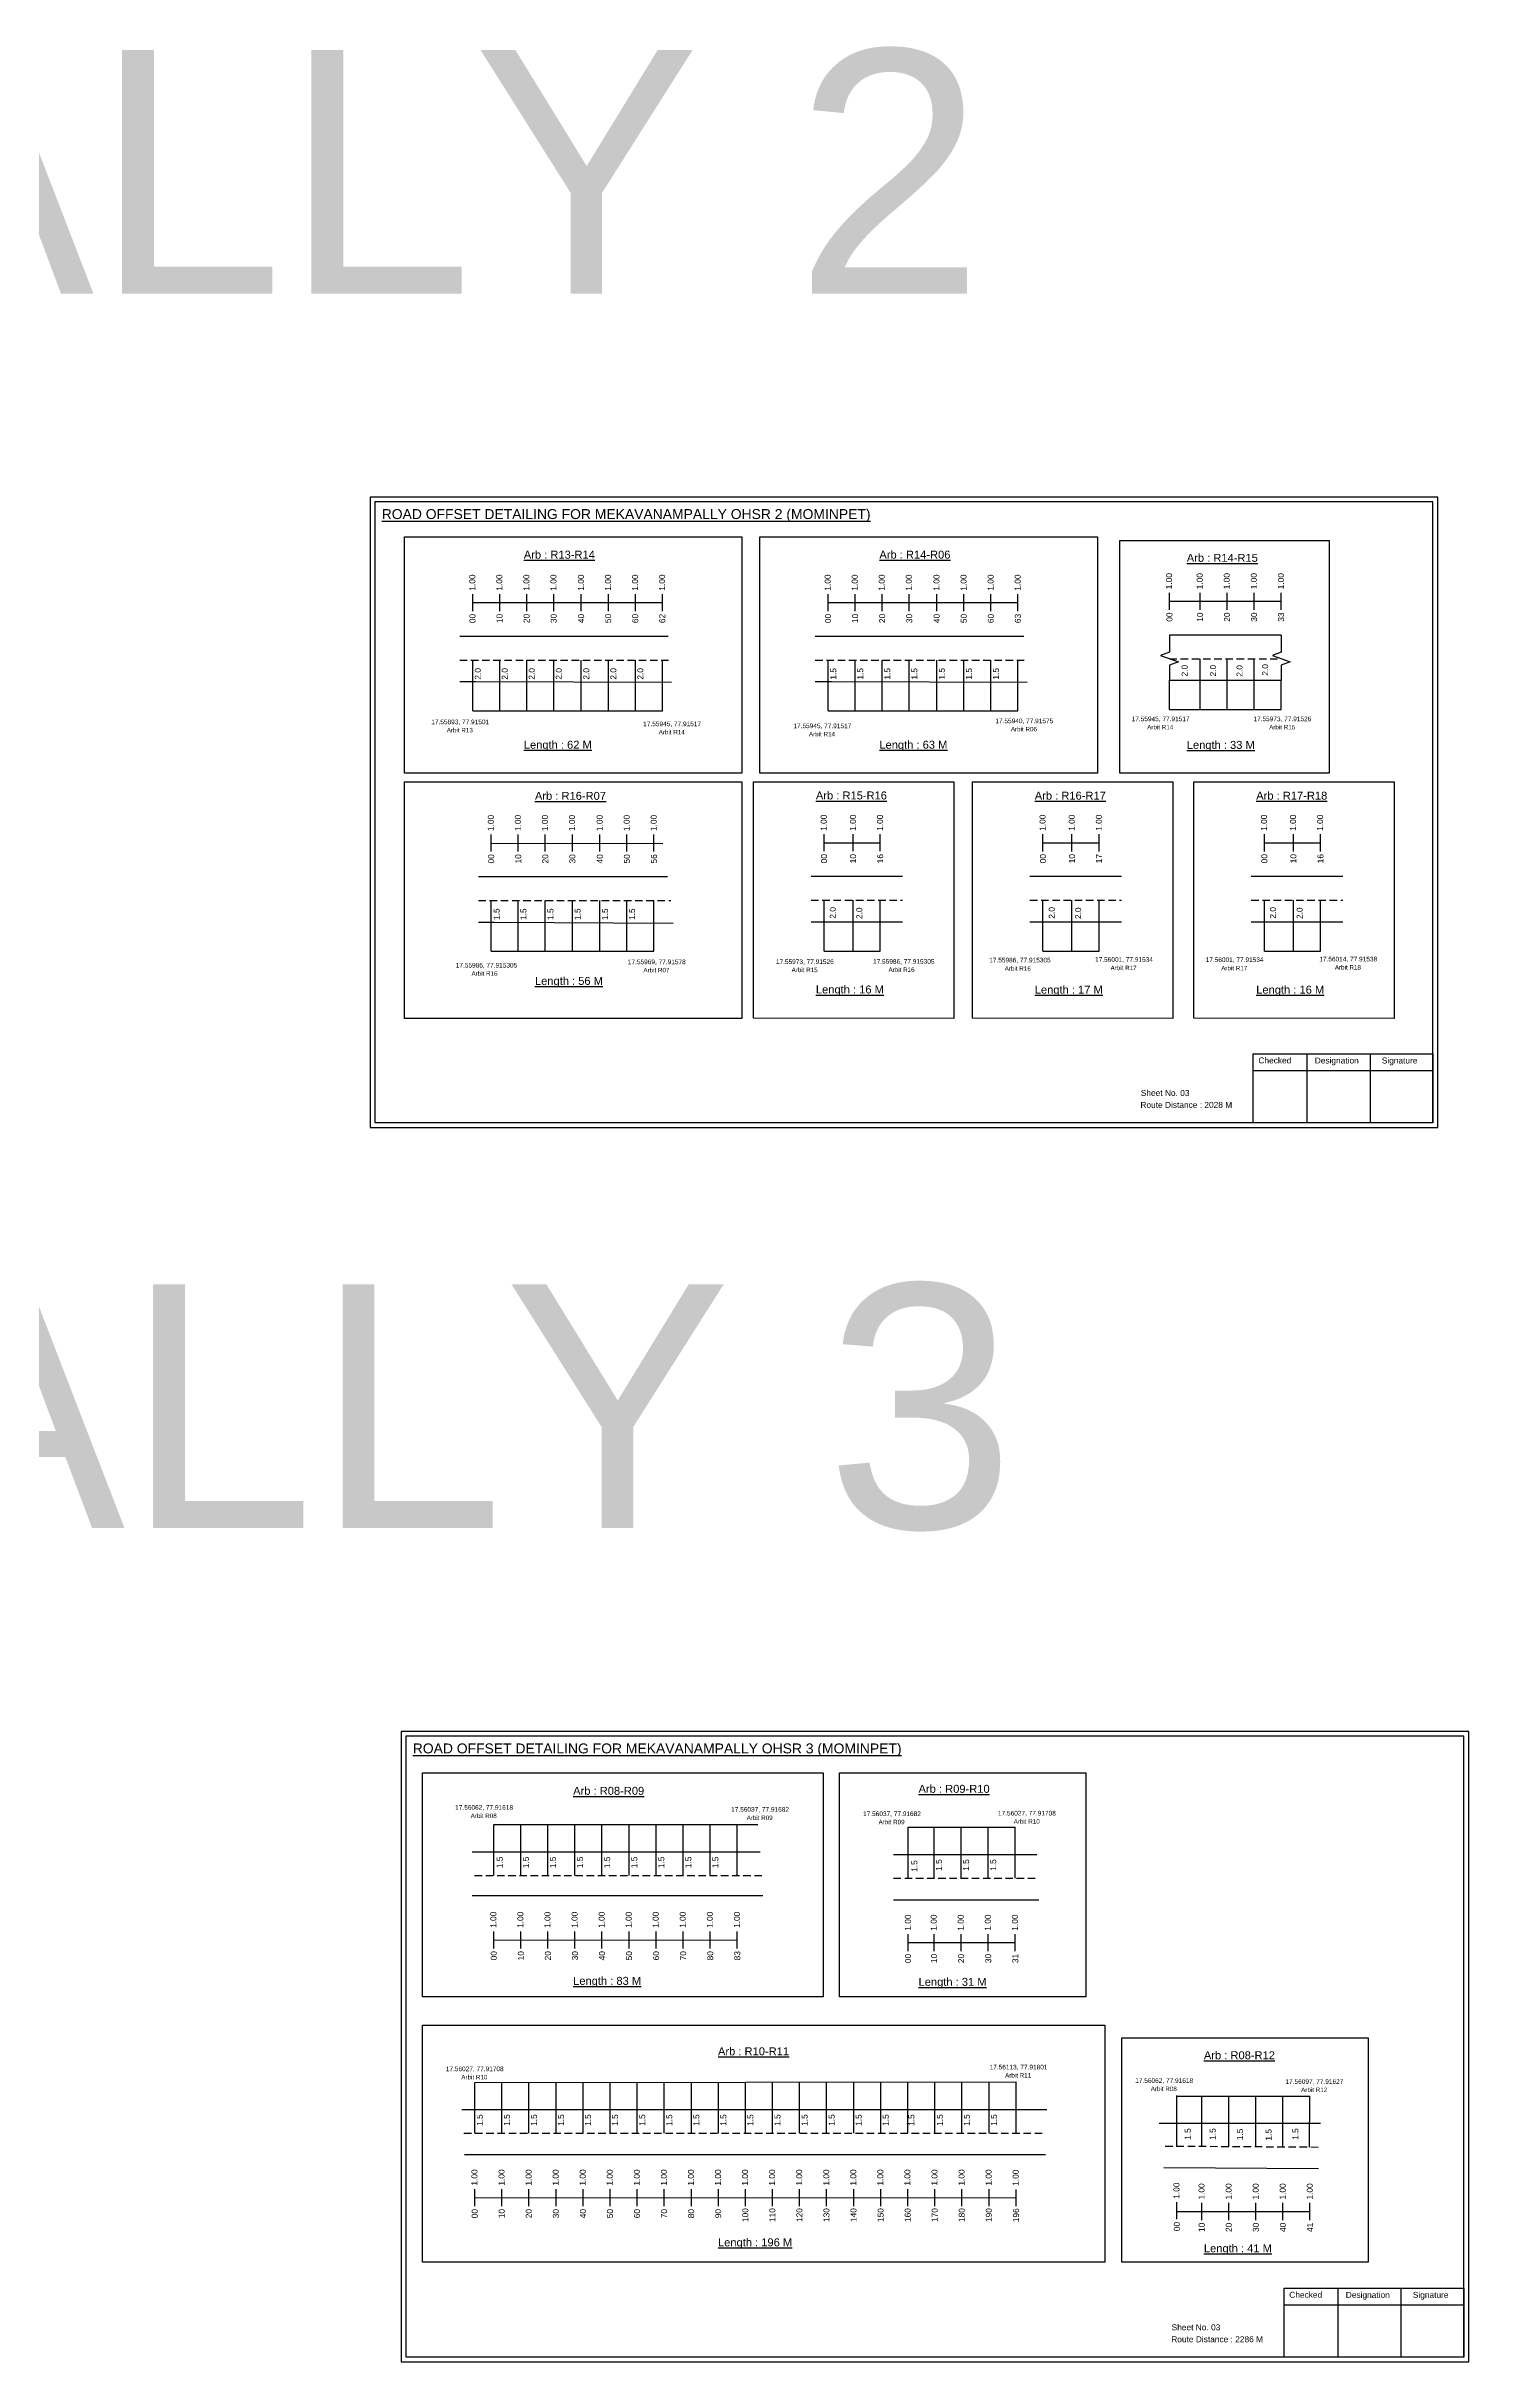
# Model space of a CAD drawing. Header units: inches. Extents: x -117 to 51867, y -12715 to 3423.
# Drawn here: x 7845 to 8560, y -1312 to -148 of the extents above; entities that cross this region are included whole.
import ezdxf

# ---------------------------------------------------------------- set-up
doc = ezdxf.new("R2010")
doc.units = ezdxf.units.IN
doc.header["$MEASUREMENT"] = 0
doc.linetypes.add('DASHED2', pattern=[0.375, 0.25, -0.125])
doc.layers.add('PDF_Geometry', color=7, linetype='Continuous')
doc.layers.add('PDF_Text', color=5, linetype='Continuous')
doc.styles.add('PDF Arial', font='arial.ttf')
doc.styles.get("Standard").update_dxf_attribs({"font": 'arial.ttf'})

msp = doc.modelspace()

# ---------------------------------------------------------------- linework, layer by layer
at = {"color": 217, "true_color": 0x93278f}
for p, q in [((8059.6, -432.1), (8059.6, -423.5)), ((8059.6, -427.8), (8155, -427.7)), ((8073.2, -432.1), (8073.2, -423.5)), ((8086.8, -432.1), (8086.8, -423.5)), ((8100.4, -432.1), (8100.4, -423.5)), ((8114.2, -432.1), (8114.2, -423.5)), ((8127.8, -432.1), (8127.8, -423.5)), ((8141.4, -432.1), (8141.4, -423.5)), ((8155, -432.1), (8155, -423.5)), ((8238.2, -432.1), (8238.2, -423.5)), ((8238.2, -427.8), (8333.6, -427.7)), ((8251.8, -432.1), (8251.8, -423.5)), ((8265.4, -432.1), (8265.4, -423.5)), ((8279, -432.1), (8279, -423.5)), ((8292.8, -432.1), (8292.8, -423.5)), ((8306.4, -432.1), (8306.4, -423.5)), ((8320, -432.1), (8320, -423.5)), ((8333.6, -432.1), (8333.6, -423.5)), ((8409.8, -431.4), (8409.8, -422.8)), ((8409.8, -427.1), (8466, -427.1)), ((8425.2, -431.4), (8425.2, -422.8)), ((8438.8, -431.4), (8438.8, -422.8)), ((8452.4, -431.4), (8452.4, -422.8)), ((8466, -431.4), (8466, -422.8)), ((8068.9, -552.8), (8068.9, -544.3)), ((8082.5, -552.8), (8082.5, -544.3)), ((8096.1, -552.8), (8096.1, -544.3)), ((8109.7, -552.8), (8109.7, -544.3)), ((8123.5, -552.8), (8123.5, -544.3)), ((8137.1, -552.8), (8137.1, -544.3)), ((8150.7, -552.8), (8150.7, -544.3)), ((8236.2, -552.7), (8236.2, -544.2)), ((8250.8, -552.7), (8250.8, -544.2)), ((8264.4, -552.7), (8264.4, -544.2)), ((8346.2, -552.8), (8346.2, -544.2)), ((8360.8, -552.8), (8360.8, -544.2)), ((8374.4, -552.8), (8374.4, -544.2)), ((8457.5, -552.8), (8457.5, -544.2)), ((8472.1, -552.8), (8472.1, -544.2)), ((8485.7, -552.8), (8485.7, -544.2)), ((8068.9, -548.6), (8155.2, -548.8)), ((8236.2, -548.5), (8264.4, -548.5)), ((8346.2, -548.5), (8374.4, -548.5)), ((8457.5, -548.5), (8485.7, -548.5)), ((8070.2, -1104.1), (8070.2, -1095.6)), ((8070.2, -1099.9), (8192.6, -1099.8)), ((8083.8, -1104.1), (8083.8, -1095.6)), ((8097.4, -1104.1), (8097.4, -1095.6)), ((8111, -1104.1), (8111, -1095.6)), ((8124.6, -1104.1), (8124.6, -1095.6)), ((8138.2, -1104.1), (8138.2, -1095.6)), ((8151.8, -1104.1), (8151.8, -1095.6)), ((8165.4, -1104.1), (8165.4, -1095.6)), ((8179, -1104.1), (8179, -1095.6)), ((8192.6, -1104.1), (8192.6, -1095.6)), ((8278.4, -1105.5), (8278.4, -1096.9)), ((8278.4, -1101.2), (8332.3, -1101.2)), ((8291.5, -1105.5), (8291.5, -1096.9)), ((8305.1, -1105.5), (8305.1, -1096.9)), ((8318.7, -1105.5), (8318.7, -1096.9)), ((8332.3, -1105.5), (8332.3, -1096.9)), ((8060.7, -1233.6), (8060.7, -1225.1)), ((8060.7, -1229.4), (8332.7, -1229.3)), ((8074.3, -1233.6), (8074.3, -1225.1)), ((8087.9, -1233.6), (8087.9, -1225.1)), ((8101.5, -1233.6), (8101.5, -1225.1)), ((8115.1, -1233.6), (8115.1, -1225.1)), ((8128.7, -1233.6), (8128.7, -1225.1)), ((8142.3, -1233.6), (8142.3, -1225.1)), ((8155.9, -1233.6), (8155.9, -1225.1)), ((8169.5, -1233.6), (8169.5, -1225.1)), ((8183.1, -1233.6), (8183.1, -1225.1)), ((8196.7, -1233.6), (8196.7, -1225.1)), ((8210.3, -1233.6), (8210.3, -1225.1)), ((8223.9, -1233.6), (8223.9, -1225.1)), ((8237.5, -1233.6), (8237.5, -1225.1)), ((8251.1, -1233.6), (8251.1, -1225.1)), ((8264.7, -1233.6), (8264.7, -1225.1)), ((8278.3, -1233.6), (8278.3, -1225.1)), ((8291.9, -1233.6), (8291.9, -1225.1)), ((8305.5, -1233.6), (8305.5, -1225.1)), ((8319.1, -1233.6), (8319.1, -1225.1)), ((8332.7, -1233.7), (8332.7, -1225.2)), ((8413.5, -1240.2), (8413.5, -1231.6)), ((8426, -1240.6), (8426, -1232)), ((8439.6, -1240.6), (8439.6, -1232)), ((8453.2, -1240.6), (8453.2, -1232)), ((8466.8, -1240.6), (8466.8, -1232)), ((8480.4, -1240.6), (8480.4, -1232)), ((8413.5, -1236.3), (8480.4, -1236.3))]:
    msp.add_line(p, q, dxfattribs=at)
for p, q in [((8157.9, -444.8), (8053.1, -444.8)), ((8336.6, -444.8), (8231.8, -444.8)), ((8466, -444.1), (8409.8, -444.1)), ((8059.6, -482.2), (8059.6, -456.7)), ((8073.2, -482.2), (8073.2, -456.7)), ((8086.8, -482.2), (8086.8, -456.7)), ((8100.4, -482.2), (8100.4, -456.7)), ((8114.2, -482.2), (8114.2, -456.7)), ((8127.8, -482.2), (8127.8, -456.7)), ((8141.4, -482.2), (8141.4, -456.7)), ((8155, -482.2), (8155, -456.7)), ((8238.2, -482.2), (8238.2, -456.7)), ((8251.8, -482.2), (8251.8, -456.7)), ((8265.4, -482.2), (8265.4, -456.7)), ((8279, -482.2), (8279, -456.7)), ((8292.8, -482.2), (8292.8, -456.7)), ((8306.4, -482.2), (8306.4, -456.7)), ((8320, -482.2), (8320, -456.7)), ((8333.6, -482.2), (8333.6, -456.7)), ((8425.2, -481.5), (8425.2, -456)), ((8438.8, -481.5), (8438.8, -456)), ((8452.4, -481.5), (8452.4, -456)), ((8053.1, -467.5), (8061.2, -467.5)), ((8061.2, -467.5), (8159.5, -467.7)), ((8231.8, -467.5), (8239.9, -467.5)), ((8239.9, -467.5), (8338.2, -467.7)), ((8409.8, -466.8), (8466, -466.8)), ((8409.8, -481.5), (8409.8, -466.8)), ((8466, -481.5), (8466, -466.8)), ((8157.5, -565.6), (8062.5, -565.6)), ((8275.7, -565.5), (8229.7, -565.5)), ((8385.7, -565.5), (8339.7, -565.5)), ((8497, -565.5), (8450.9, -565.5)), ((8068.9, -603), (8068.9, -577.5)), ((8082.5, -603), (8082.5, -577.5)), ((8096.1, -603), (8096.1, -577.5)), ((8109.7, -603), (8109.7, -577.5)), ((8123.5, -603), (8123.5, -577.5)), ((8137.1, -603), (8137.1, -577.5)), ((8150.7, -603), (8150.7, -577.5)), ((8236.2, -602.9), (8236.2, -577.4)), ((8250.8, -602.9), (8250.8, -577.4)), ((8264.4, -602.9), (8264.4, -577.4)), ((8346.2, -602.9), (8346.2, -577.4)), ((8360.8, -602.9), (8360.8, -577.4)), ((8374.4, -602.9), (8374.4, -577.4)), ((8457.5, -602.9), (8457.5, -577.4)), ((8472.1, -602.9), (8472.1, -577.4)), ((8485.7, -602.9), (8485.7, -577.4)), ((8229.7, -588.2), (8261.8, -588.2)), ((8261.8, -588.2), (8275.7, -588.2)), ((8339.7, -588.2), (8371.8, -588.2)), ((8371.8, -588.2), (8385.7, -588.2)), ((8450.9, -588.2), (8483, -588.2)), ((8483, -588.2), (8497, -588.2)), ((8070.2, -1067.4), (8070.2, -1041.9)), ((8083.8, -1067.4), (8083.8, -1041.9)), ((8097.4, -1067.4), (8097.4, -1041.9)), ((8111, -1067.4), (8111, -1041.9)), ((8124.6, -1067.4), (8124.6, -1041.9)), ((8138.2, -1067.4), (8138.2, -1041.9)), ((8151.8, -1067.4), (8151.8, -1041.9)), ((8165.4, -1067.4), (8165.4, -1041.9)), ((8179, -1067.4), (8179, -1041.9)), ((8192.6, -1067.4), (8192.6, -1041.9)), ((8278.4, -1068.8), (8278.4, -1043.2)), ((8291.5, -1068.8), (8291.5, -1043.2)), ((8305.1, -1068.8), (8305.1, -1043.2)), ((8318.7, -1068.8), (8318.7, -1043.2)), ((8332.3, -1068.8), (8332.3, -1043.2)), ((8059.3, -1055.5), (8204.1, -1055.5)), ((8271.1, -1056.9), (8343.1, -1056.9)), ((8205.5, -1077.7), (8059.3, -1077.7)), ((8271.1, -1079.6), (8344.1, -1079.6)), ((8060.7, -1196.9), (8060.7, -1171.4)), ((8074.3, -1196.9), (8074.3, -1171.4)), ((8087.9, -1196.9), (8087.9, -1171.4)), ((8101.5, -1196.9), (8101.5, -1171.4)), ((8115.1, -1196.9), (8115.1, -1171.4)), ((8128.7, -1196.9), (8128.7, -1171.4)), ((8142.3, -1196.9), (8142.3, -1171.4)), ((8155.9, -1196.9), (8155.9, -1171.4)), ((8169.5, -1196.9), (8169.5, -1171.4)), ((8183.1, -1196.9), (8183.1, -1171.4)), ((8196.7, -1196.9), (8196.7, -1171.4)), ((8210.3, -1196.9), (8210.3, -1171.4)), ((8223.9, -1196.9), (8223.9, -1171.4)), ((8237.5, -1196.9), (8237.5, -1171.4)), ((8251.1, -1196.9), (8251.1, -1171.4)), ((8264.7, -1196.9), (8264.7, -1171.4)), ((8278.3, -1196.9), (8278.3, -1171.4)), ((8291.9, -1196.9), (8291.9, -1171.4)), ((8305.5, -1196.9), (8305.5, -1171.4)), ((8319.1, -1196.9), (8319.1, -1171.4)), ((8332.7, -1196.8), (8332.7, -1171.2)), ((8054.2, -1185.1), (8348.1, -1185.1)), ((8413.5, -1203.6), (8413.5, -1178)), ((8426, -1203.6), (8426, -1178.4)), ((8439.6, -1203.7), (8439.6, -1178.4)), ((8453.2, -1203.6), (8453.2, -1178.4)), ((8466.8, -1203.9), (8466.8, -1178.4)), ((8480.2, -1203.9), (8480.4, -1178.4)), ((8485.7, -1192), (8404.7, -1192)), ((8055.5, -1207.6), (8347.5, -1207.7)), ((8406.9, -1214.2), (8484.7, -1214.7))]:
    msp.add_line(p, q)
at = {"linetype": 'DASHED2', "ltscale": 15}
for p, q in [((8053.1, -456.7), (8158.5, -456.7)), ((8231.8, -456.7), (8337.2, -456.7)), ((8409.8, -456), (8466, -456)), ((8062.5, -577.5), (8159.2, -577.5)), ((8229.7, -577.4), (8275.7, -577.4)), ((8339.7, -577.4), (8385.7, -577.4)), ((8450.9, -577.4), (8497, -577.4)), ((8060.6, -1067.4), (8205, -1067.4)), ((8271.1, -1068.8), (8343.6, -1068.8)), ((8055.2, -1196.9), (8345.8, -1196.9)), ((8407.7, -1203.4), (8485.9, -1203.9))]:
    msp.add_line(p, q, dxfattribs=at)
at = {"color": 5}
for p, q in [((8059.6, -482.2), (8155, -482.2)), ((8238.2, -482.2), (8333.6, -482.2)), ((8409.8, -481.5), (8466, -481.5)), ((8068.9, -603), (8150.7, -603)), ((8236.2, -602.9), (8264.4, -602.9)), ((8346.2, -602.9), (8374.4, -602.9)), ((8457.5, -602.9), (8485.7, -602.9)), ((8070.2, -1041.9), (8203, -1041.9)), ((8278.4, -1043.2), (8332.3, -1043.2)), ((8060.7, -1171.4), (8332.7, -1171.2)), ((8413.5, -1178.4), (8480.4, -1178.4))]:
    msp.add_line(p, q, dxfattribs=at)
for points in [[(8025.3, -394.7), (8194.9, -394.7), (8194.9, -513.5), (8025.3, -513.5)], [(8204, -394.7), (8373.6, -394.7), (8373.6, -513.5), (8204, -513.5)], [(8384.9, -396.5), (8490.1, -396.5), (8490.1, -513.5), (8384.9, -513.5)], [(8025.3, -517.9), (8194.9, -517.9), (8194.9, -636.8), (8025.3, -636.8)], [(8200.8, -517.9), (8301.5, -517.9), (8301.5, -636.8), (8200.8, -636.7)], [(8310.8, -517.9), (8411.5, -517.9), (8411.5, -636.8), (8310.8, -636.7)], [(8422, -517.9), (8522.8, -517.9), (8522.8, -636.8), (8422, -636.7)], [(8034.4, -1015.8), (8235.7, -1015.8), (8235.7, -1128.4), (8034.4, -1128.4)], [(8244, -1015.8), (8367.8, -1015.8), (8367.8, -1128.4), (8244, -1128.4)], [(8034.4, -1142.7), (8377.3, -1142.7), (8377.3, -1261.7), (8034.4, -1261.7)], [(8385.8, -1149), (8509.6, -1149), (8509.6, -1261.7), (8385.8, -1261.7)]]:
    msp.add_lwpolyline(points, close=True)
at = {"linetype": 'Continuous'}
for points in [[(8409.8, -444.1), (8409.8, -452.7), (8405.3, -454.3), (8414.3, -457.6), (8409.8, -459.2), (8409.8, -466.8)], [(8466, -444.1), (8466, -452.7), (8461.5, -454.3), (8470.5, -457.6), (8466, -459.2), (8466, -466.8)], [(8466, -444.1), (8466, -452.7), (8461.5, -454.3), (8470.5, -457.6), (8466, -459.2), (8466, -466.8)]]:
    msp.add_lwpolyline(points, dxfattribs=at)
msp.add_lwpolyline([(8062.5, -588.3), (8070.6, -588.3), (8160.4, -588.8)])
at = {"layer": 'PDF_Geometry'}
for points in [[(8008.1, -374.8), (8008.1, -691.5), (8544.6, -691.5), (8544.6, -374.8)], [(8010.5, -377.1), (8010.5, -689.1), (8542.2, -689.1), (8542.2, -377.1)], [(8023.7, -995.1), (8023.7, -1311.8), (8560.2, -1311.8), (8560.2, -995.1)], [(8026, -997.4), (8026, -1309.4), (8557.8, -1309.4), (8557.8, -997.4)]]:
    msp.add_lwpolyline(points, close=True, dxfattribs=at)
at = {"layer": 'PDF_Geometry', "color": 242, "true_color": 0xcc1f26}
for points in [[(8542.2, -689.2), (8451.8, -689.2), (8451.8, -654.5), (8542.2, -654.5)], [(8557.8, -1309.5), (8467.4, -1309.5), (8467.4, -1274.8), (8557.8, -1274.8)]]:
    msp.add_lwpolyline(points, close=True, dxfattribs=at)
for points in [[(8451.8, -662.9), (8542.2, -662.9)], [(8478.8, -654.5), (8478.8, -689.2)], [(8510.6, -654.5), (8510.6, -689.2)], [(8494.4, -1274.8), (8494.4, -1309.5)], [(8526.1, -1274.8), (8526.1, -1309.5)], [(8467.4, -1283.2), (8557.8, -1283.2)]]:
    msp.add_lwpolyline(points, dxfattribs=at)

# ---------------------------------------------------------------- texts
for s, height, p in [('MEKAVANAMPALLY 2', 122.535, (6547.3, -272.6)), ('Sheet No. 03', 3, (8395.4, -675.7)), ('Route Distance : 2028 M', 3, (8395.2, -681.7)), ('MEKAVANAMPALLY 3', 122.535, (6562.9, -892.9)), ('Sheet No. 03', 3, (8410.9, -1296)), ('Route Distance : 2286 M', 3, (8410.7, -1302))]:
    msp.add_text(s, height=height).set_placement(p)
at = {"color": 242, "true_color": 0xcd2027}
for s, height, p in [('%%UROAD OFFSET DETAILING FOR MEKAVANAMPALLY OHSR 2 (MOMINPET)', 5, (8013.9, -385.8)), ('%%UArb : R13-R14', 4, (8085.3, -405.7)), ('%%UArb : R14-R06', 4, (8264, -405.7)), ('%%UArb : R14-R15', 4, (8418.5, -407.3)), ('%%ULength : 62 M', 4, (8085.3, -501.2)), ('%%ULength : 63 M', 4, (8264, -501.2)), ('%%ULength : 33 M', 4, (8418.5, -501.3)), ('%%UArb : R16-R07', 4, (8090.9, -526.9)), ('%%UArb : R15-R16', 4, (8232.1, -526.7)), ('%%UArb : R16-R17', 4, (8342.1, -526.8)), ('%%UArb : R17-R18', 4, (8453.4, -526.8)), ('%%ULength : 56 M', 4, (8090.9, -619.9)), ('%%ULength : 16 M', 4, (8232.1, -624.2)), ('%%ULength : 17 M', 4, (8342.1, -624.3)), ('%%ULength : 16 M', 4, (8453.4, -624.3)), ('%%UROAD OFFSET DETAILING FOR MEKAVANAMPALLY OHSR 3 (MOMINPET)', 5, (8029.5, -1006.1)), ('%%UArb : R08-R09', 4, (8110.1, -1026.9)), ('%%UArb : R09-R10', 4, (8283.7, -1025.9)), ('%%ULength : 83 M', 4, (8110.1, -1122.4)), ('%%ULength : 31 M', 4, (8283.7, -1122.9)), ('%%UArb : R10-R11', 4, (8182.9, -1157.8)), ('%%UArb : R08-R12', 4, (8427.1, -1159.8)), ('%%ULength : 196 M', 4, (8182.9, -1253.8)), ('%%ULength : 41 M', 4, (8427.1, -1256.8))]:
    msp.add_text(s, height=height, dxfattribs=at).set_placement(p)
at = {"color": 217, "true_color": 0x93278f}
for s, p in [('1.00', (8060.9, -421.8)), ('1.00', (8074.5, -421.8)), ('1.00', (8088.1, -421.8)), ('1.00', (8101.7, -421.8)), ('1.00', (8115.5, -421.8)), ('1.00', (8129.1, -421.8)), ('1.00', (8142.7, -421.8)), ('1.00', (8156.3, -421.8)), ('1.00', (8239.5, -421.8)), ('1.00', (8253.1, -421.8)), ('1.00', (8266.7, -421.8)), ('1.00', (8280.3, -421.8)), ('1.00', (8294.2, -421.8)), ('1.00', (8307.8, -421.8)), ('1.00', (8321.4, -421.8)), ('1.00', (8335, -421.8)), ('1.00', (8411.1, -421.1)), ('1.00', (8426.5, -421.1)), ('1.00', (8440.1, -421.1)), ('1.00', (8453.7, -421.1)), ('1.00', (8467.3, -421.1)), ('00', (8061, -438.1)), ('10', (8074.6, -438.1)), ('20', (8088.2, -438.1)), ('30', (8101.8, -438.1)), ('40', (8115.6, -438.1)), ('50', (8129.2, -438.1)), ('60', (8142.8, -438.1)), ('62', (8156.4, -438.1)), ('00', (8239.7, -438.1)), ('10', (8253.3, -438.1)), ('20', (8266.9, -438.1)), ('30', (8280.5, -438.1)), ('40', (8294.3, -438.1)), ('50', (8307.9, -438.1)), ('60', (8321.5, -438.1)), ('63', (8335.1, -438.1)), ('00', (8411.3, -437.4)), ('10', (8426.6, -437.4)), ('20', (8440.2, -437.4)), ('30', (8453.8, -437.4)), ('33', (8467.4, -437.4)), ('1.00', (8070.2, -542.6)), ('1.00', (8083.8, -542.6)), ('1.00', (8097.4, -542.6)), ('1.00', (8111, -542.6)), ('1.00', (8124.9, -542.6)), ('1.00', (8138.5, -542.6)), ('1.00', (8152.1, -542.6)), ('1.00', (8237.5, -542.5)), ('1.00', (8252.2, -542.5)), ('1.00', (8265.8, -542.5)), ('1.00', (8347.5, -542.5)), ('1.00', (8362.2, -542.5)), ('1.00', (8375.8, -542.5)), ('1.00', (8458.8, -542.5)), ('1.00', (8473.4, -542.5)), ('1.00', (8487, -542.5)), ('00', (8070.4, -558.9)), ('10', (8084, -558.9)), ('20', (8097.6, -558.9)), ('30', (8111.2, -558.9)), ('40', (8125, -558.9)), ('50', (8138.6, -558.9)), ('56', (8152.2, -558.9)), ('00', (8237.7, -558.8)), ('10', (8252.3, -558.8)), ('16', (8265.9, -558.8)), ('00', (8347.7, -558.8)), ('10', (8362.3, -558.8)), ('17', (8375.9, -558.8)), ('00', (8459, -558.8)), ('10', (8473.6, -558.8)), ('16', (8487.2, -558.8)), ('1.00', (8071.5, -1093.8)), ('1.00', (8085.1, -1093.8)), ('1.00', (8098.7, -1093.8)), ('1.00', (8112.3, -1093.8)), ('1.00', (8125.9, -1093.8)), ('1.00', (8139.5, -1093.8)), ('1.00', (8153.1, -1093.8)), ('1.00', (8166.7, -1093.8)), ('1.00', (8180.3, -1093.8)), ('1.00', (8193.9, -1093.8)), ('1.00', (8279.8, -1095.2)), ('1.00', (8292.8, -1095.2)), ('1.00', (8306.4, -1095.2)), ('1.00', (8320, -1095.2)), ('1.00', (8333.6, -1095.2)), ('00', (8071.7, -1110.1)), ('10', (8085.3, -1110.1)), ('20', (8098.9, -1110.1)), ('30', (8112.5, -1110.1)), ('40', (8126.1, -1110.1)), ('50', (8139.7, -1110.1)), ('60', (8153.3, -1110.1)), ('70', (8166.9, -1110.1)), ('80', (8180.5, -1110.1)), ('83', (8194.1, -1110.1)), ('00', (8279.9, -1111.5)), ('10', (8293, -1111.5)), ('20', (8306.6, -1111.5)), ('30', (8320.2, -1111.5)), ('31', (8333.8, -1111.5)), ('1.00', (8062, -1223.3)), ('1.00', (8075.6, -1223.3)), ('1.00', (8089.2, -1223.3)), ('1.00', (8102.8, -1223.3)), ('1.00', (8116.4, -1223.3)), ('1.00', (8130, -1223.3)), ('1.00', (8143.6, -1223.3)), ('1.00', (8157.2, -1223.3)), ('1.00', (8170.8, -1223.3)), ('1.00', (8184.4, -1223.3)), ('1.00', (8198, -1223.3)), ('1.00', (8211.6, -1223.3)), ('1.00', (8225.2, -1223.3)), ('1.00', (8238.8, -1223.3)), ('1.00', (8252.4, -1223.3)), ('1.00', (8266, -1223.3)), ('1.00', (8279.6, -1223.3)), ('1.00', (8293.2, -1223.3)), ('1.00', (8306.8, -1223.3)), ('1.00', (8320.4, -1223.3)), ('1.00', (8334, -1223.4)), ('1.00', (8414.8, -1229.9)), ('1.00', (8427.4, -1230.3)), ('1.00', (8441, -1230.3)), ('1.00', (8454.6, -1230.3)), ('1.00', (8468.2, -1230.3)), ('1.00', (8481.8, -1230.3)), ('00', (8062.1, -1239.7)), ('10', (8075.7, -1239.7)), ('20', (8089.3, -1239.7)), ('30', (8102.9, -1239.7)), ('40', (8116.5, -1239.7)), ('50', (8130.1, -1239.7)), ('60', (8143.7, -1239.7)), ('70', (8157.3, -1239.7)), ('80', (8170.9, -1239.7)), ('90', (8184.5, -1239.7)), ('100', (8198.1, -1241.6)), ('110', (8211.7, -1241.6)), ('120', (8225.3, -1241.6)), ('130', (8238.9, -1241.6)), ('140', (8252.5, -1241.6)), ('150', (8266.1, -1241.6)), ('160', (8279.7, -1241.6)), ('170', (8293.3, -1241.6)), ('180', (8306.9, -1241.6)), ('190', (8320.5, -1241.6)), ('196', (8334.2, -1241.7)), ('00', (8415, -1246.2)), ('10', (8427.5, -1246.6)), ('20', (8441.1, -1246.6)), ('30', (8454.7, -1246.6)), ('40', (8468.3, -1246.6)), ('41', (8481.9, -1246.6))]:
    msp.add_text(s, height=3, rotation=90, dxfattribs=at).set_placement(p)
for s, p in [('2.0', (8063.7, -466.5)), ('2.0', (8077.2, -466.5)), ('2.0', (8090.8, -466.5)), ('2.0', (8104.4, -466.5)), ('2.0', (8118.2, -466.5)), ('2.0', (8131.8, -466.5)), ('2.0', (8145.4, -466.5)), ('1.5', (8242.4, -466.5)), ('1.5', (8255.9, -466.5)), ('1.5', (8269.5, -466.5)), ('1.5', (8283.1, -466.5)), ('1.5', (8296.9, -466.5)), ('1.5', (8310.5, -466.5)), ('1.5', (8324.1, -466.5)), ('2.0', (8418.9, -464.9)), ('2.0', (8433.2, -464.9)), ('2.0', (8446.5, -465)), ('2.0', (8459.4, -464.5)), ('1.5', (8073.1, -587.3)), ('1.5', (8086.6, -587.3)), ('1.5', (8100.2, -587.3)), ('1.5', (8113.8, -587.3)), ('1.5', (8127.6, -587.3)), ('1.5', (8141.2, -587.3)), ('2.0', (8242.1, -586.6)), ('2.0', (8255.4, -586.8)), ('2.0', (8352.1, -586.6)), ('2.0', (8365.4, -586.8)), ('2.0', (8463.3, -586.6)), ('2.0', (8476.7, -586.8)), ('1.5', (8074.7, -1063.8)), ('1.5', (8087.9, -1063.8)), ('1.5', (8101.5, -1063.8)), ('1.5', (8115.1, -1063.8)), ('1.5', (8128.7, -1063.8)), ('1.5', (8142.3, -1063.8)), ('1.5', (8155.9, -1063.8)), ('1.5', (8169.5, -1063.8)), ('1.5', (8183.1, -1063.8)), ('1.5', (8283.1, -1065.6)), ('1.5', (8295.5, -1065.1)), ('1.5', (8309.1, -1065.1)), ('1.5', (8322.7, -1065.1)), ('1.5', (8064.7, -1193.3)), ('1.5', (8078.3, -1193.3)), ('1.5', (8091.9, -1193.3)), ('1.5', (8105.5, -1193.3)), ('1.5', (8119.1, -1193.3)), ('1.5', (8132.7, -1193.3)), ('1.5', (8146.3, -1193.3)), ('1.5', (8159.9, -1193.3)), ('1.5', (8173.5, -1193.3)), ('1.5', (8187.1, -1193.3)), ('1.5', (8200.7, -1193.3)), ('1.5', (8214.3, -1193.3)), ('1.5', (8227.9, -1193.3)), ('1.5', (8241.5, -1193.3)), ('1.5', (8255.1, -1193.3)), ('1.5', (8268.7, -1193.3)), ('1.5', (8281.6, -1193.3)), ('1.5', (8295.9, -1193.3)), ('1.5', (8309.5, -1193.3)), ('1.5', (8323.1, -1193.3)), ('1.5', (8420.5, -1200.3)), ('1.5', (8433, -1200.3)), ('1.5', (8446.8, -1200.5)), ('1.5', (8461.1, -1200.7)), ('1.5', (8474.6, -1200.3))]:
    msp.add_text(s, height=3, rotation=90).set_placement(p)
at = {"color": 5}
for s, height, p in [('17.55893, 77.91501', 2.34, (8038.8, -488.9)), ('17.55945, 77.91517', 2.34, (8145.3, -489.9)), ('17.55945, 77.91517', 2.34, (8220.8, -490.9)), ('17.55940, 77.91575', 2.34, (8322.3, -488.4)), ('17.55945, 77.91517', 2.34, (8390.8, -487.4)), ('17.55973, 77.91526', 2.34, (8452, -487.4)), ('Arbit R13', 2.25, (8046.6, -493)), ('Arbit R14', 2.25, (8153.1, -494)), ('Arbit R14', 2.25, (8228.6, -495)), ('Arbit R06', 2.25, (8330.1, -492.5)), ('Arbit R14', 2.25, (8398.6, -491.5)), ('Arbit R15', 2.25, (8459.9, -491.5)), ('17.55986, 77.915305', 2.34, (8051.1, -611.2)), ('Arbit R16', 2.25, (8059, -615.3)), ('17.55969, 77.91578', 2.34, (8137.6, -609.5)), ('Arbit R07', 2.25, (8145.4, -613.6)), ('17.55973, 77.91526', 2.34, (8212, -609.4)), ('Arbit R15', 2.25, (8219.9, -613.5)), ('17.55986, 77.915305', 2.34, (8260.8, -609.3)), ('Arbit R16', 2.25, (8268.6, -613.4)), ('17.55986, 77.915305', 2.34, (8319.2, -608.6)), ('Arbit R16', 2.25, (8327, -612.8)), ('17.56001, 77.91534', 2.34, (8372.4, -608.3)), ('Arbit R17', 2.25, (8380.2, -612.5)), ('17.56001, 77.91534', 2.34, (8428, -608.4)), ('Arbit R17', 2.25, (8435.8, -612.6)), ('17.56014, 77.91538', 2.34, (8485.1, -608.1)), ('Arbit R18', 2.25, (8492.9, -612.2)), ('17.56062, 77.91618', 2.34, (8050.8, -1034.4)), ('17.56037, 77.91682', 2.34, (8189.5, -1035.4)), ('17.56037, 77.91682', 2.34, (8255.8, -1037.6)), ('17.56027, 77.91708', 2.34, (8323.6, -1037.3)), ('Arbit R08', 2.25, (8058.6, -1038.6)), ('Arbit R09', 2.25, (8197.3, -1039.6)), ('Arbit R09', 2.25, (8263.6, -1041.7)), ('Arbit R10', 2.25, (8331.5, -1041.4)), ('17.56027, 77.91708', 2.34, (8046.1, -1165.8)), ('17.56113, 77.91801', 2.34, (8319.4, -1164.9)), ('Arbit R10', 2.25, (8053.9, -1169.9)), ('Arbit R11', 2.25, (8327.2, -1169)), ('17.56062, 77.91618', 2.34, (8392.6, -1171.7)), ('Arbit R08', 2.25, (8400.4, -1175.8)), ('17.56097, 77.91627', 2.34, (8468.1, -1172.2)), ('Arbit R12', 2.25, (8476, -1176.3))]:
    msp.add_text(s, height=height, dxfattribs=at).set_placement(p)
at = {"layer": 'PDF_Text', "color": 7, "attachment_point": 7, "style": 'PDF Arial'}
for s, insert, char_height in [('Checked', (8454.5, -659.4), 3), ('Designation', (8482.8, -660.3), 3.001), ('Signature', (8516.5, -660.3), 3), ('Checked', (8470, -1279.7), 3), ('Designation', (8498.4, -1280.6), 3.001), ('Signature', (8532.1, -1280.6), 3)]:
    msp.add_mtext(s, dxfattribs=dict(at, insert=insert, char_height=char_height))

doc.saveas('drawing.dxf')
